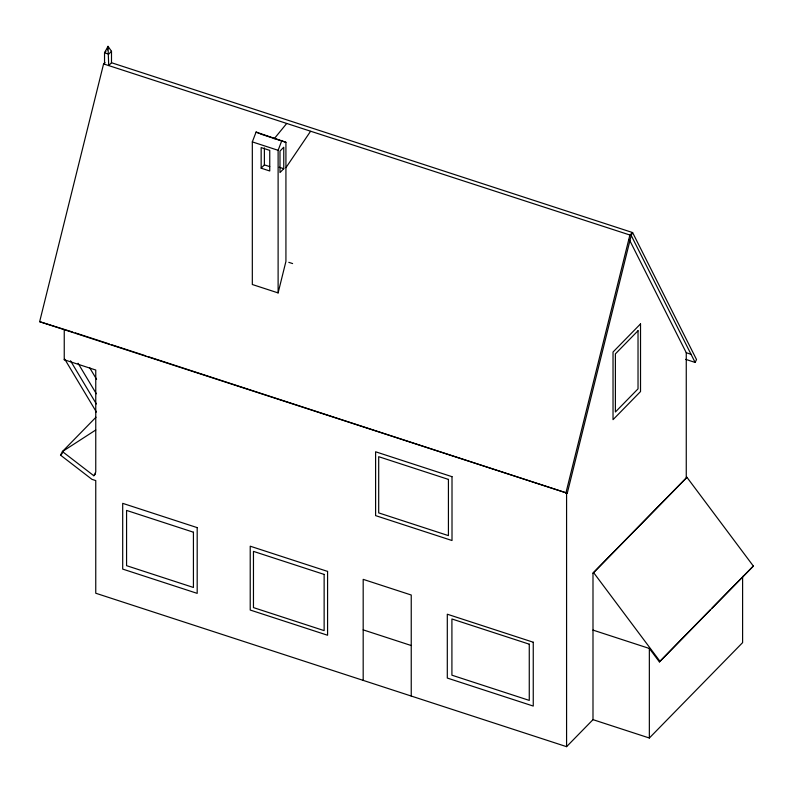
<?xml version="1.0" encoding="UTF-8"?>
<svg xmlns="http://www.w3.org/2000/svg" width="793" height="793" viewBox="0 0 793 793"><rect width="100%" height="100%" fill="white"/><g stroke="black" fill="none" stroke-linecap="round" stroke-linejoin="round"><path stroke-width="1.19" d="M107.333 49.939L108.017 46.331L111.496 51.297L111.496 62.726L108.71 65.581L108.017 46.331L104.537 52.794L104.537 64.223M111.496 62.726L632.596 232.557L631.198 235.432L567.263 493.206L39.65 321.69L103.586 63.916L104.983 62.488M278.115 292.914L285.926 261.403L285.926 142.304L256.099 132.044L252.323 141.897L252.323 284.509L278.115 292.914L278.115 150.303L281.892 140.45M565.865 493.187L629.801 235.402L632.596 232.557L696.522 359.556L695.134 362.431L685.717 359.358M592.995 630.098L649.348 648.456L659.409 661.907L753.35 566.073L686.936 477.307L592.995 573.151L592.995 719.657L566.579 746.669L95.755 593.233L95.755 480.578L91.938 479.339L60.526 455.142L62.409 451.554L95.983 417.207M95.755 429.994L62.409 451.554L93.812 475.741L95.755 472.023L95.755 370.034L64.243 359.764L64.243 329.551M285.926 167.68L310.519 131.351M274.16 138.795L286.63 123.569M105.935 51.367L104.537 52.794L108.71 54.152L111.496 51.297M64.243 359.764L64.778 359.209L96.3 411.854L95.755 412.41M261.155 168.175L261.155 147.587L269.749 150.383L269.749 170.981L261.155 168.175L264.386 164.875L264.386 147.914M283.755 168.711L279.988 172.577L279.988 151.086L283.755 147.22L283.755 168.711L279.176 167.224M60.526 455.142L62.25 453.388M93.812 475.741L95.537 473.976M592.995 573.151L686.936 477.307M659.409 661.907L710.359 609.797M712.084 608.033L753.35 566.073M592.995 719.657L649.348 738.015L742.605 642.627L742.605 576.382M695.134 362.431L631.198 235.432L103.586 63.916M39.65 321.69L72.827 332.079M260.144 133.898L285.926 142.304M252.323 141.897L278.115 150.303M264.386 164.875L269.759 166.619M629.196 239.377L686.262 352.736L691.04 354.293M288.791 262.334L292.607 263.573M75.186 332.842L109.325 343.964M111.674 344.737L145.813 355.859M148.172 356.632L567.263 493.206M363.184 629.87L411.24 645.532M256.099 132.044L259.133 133.442M593.679 572.695L660.083 661.461M89.649 367.724L96.587 379.312M78.061 363.244L96.34 393.774M70.508 360.785L96.35 403.954M686.262 352.736L686.262 477.763M649.348 648.456L649.348 738.015M631.198 233.975L631.198 235.432M566.579 492.423L566.579 746.669M411.24 696.046L411.24 595.018L363.184 579.356L363.184 680.384M640.526 323.911L613.029 352.033L613.029 419.675L640.526 391.554L640.526 323.911M638.028 330.731L615.388 353.886L615.388 412.003L638.028 388.848L638.028 330.731M452.01 476.682L375.604 451.782L375.604 515.619L452.01 540.519L452.01 476.682M448.422 479.408L378.697 456.689L378.697 512.893L448.422 535.622L448.422 479.408M197.189 527.623L122.697 503.347L122.697 569.087L197.189 593.362L197.189 527.623M327.578 571.406L250.221 546.199L250.221 610.035L327.578 635.243L327.578 571.406M533.253 642.231L447.302 614.218L447.302 678.055L533.253 706.067L533.253 642.231M324.139 574.41L253.463 551.383L253.463 607.597L324.139 630.623L324.139 574.41M193.423 532.202L126.573 510.414L126.573 565.677L193.423 587.464L193.423 532.202M529.268 644.184L451.911 618.976L451.911 675.19L529.268 700.397L529.268 644.184"/></g></svg>
